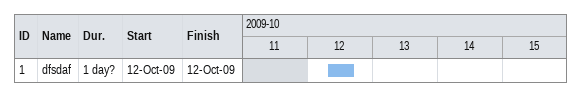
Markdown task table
| ID | Task | Duration | Start | Finish |
|---|---|---|---|---|
| 1 | dfsdaf | 1d? | 2009-10-12 | 2009-10-12 |
